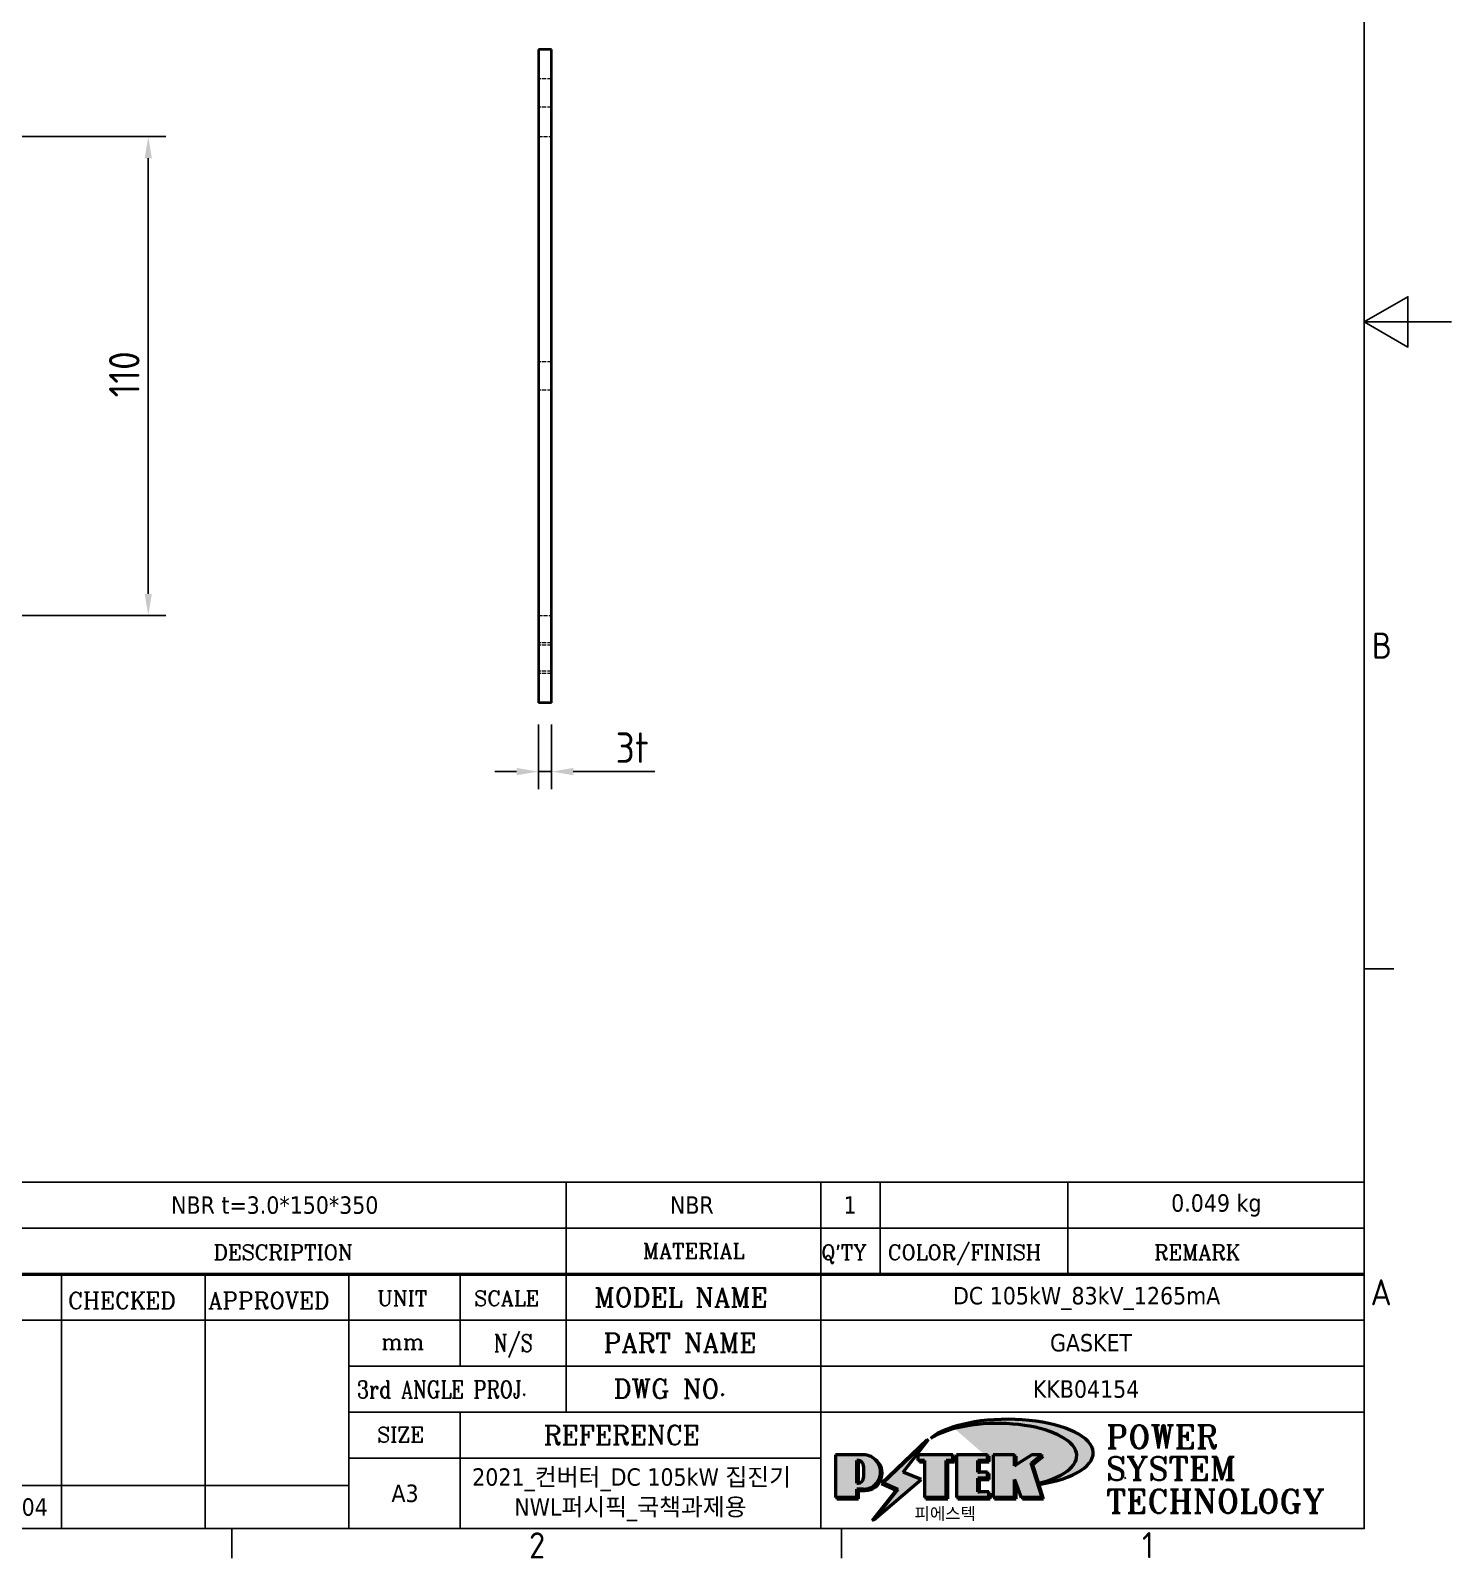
# Model space of a CAD drawing. Header units: millimetres. Extents: x 0 to 840, y 0 to 594.
# Drawn here: x 513.8 to 840, y 13.1 to 363.9 of the extents above; entities that cross this region are included whole.
import ezdxf
from ezdxf.enums import TextEntityAlignment as Align

# ---------------------------------------------------------------- set-up
doc = ezdxf.new("R2010")
doc.units = ezdxf.units.MM
doc.header["$LTSCALE"] = 2
doc.linetypes.add('DASHED', pattern=[0.2067, 0.1654, -0.0413])
doc.layers.get('0').update_dxf_attribs({"color": 3, "lineweight": 25})
for name, color, linetype, lineweight in [('가려진 것(ISO)', 2, 'DASHED', 18), ('가시적인 것(ISO)', 3, 'Continuous', 40), ('경계(ISO)', 7, 'Continuous', 25), ('제목(ISO)', 5, 'Continuous', 50), ('치수(ISO)', 2, 'Continuous', 25), ('해치(ISO)', 7, 'Continuous', 18)]:
    doc.layers.add(name, color=color, linetype=linetype, lineweight=lineweight)
doc.styles.add('HAN_370', font='', dxfattribs={"width": 2})
doc.styles.add('RC_284', font='ROMANC.shx')
doc.styles.add('RC_287', font='ROMANC.shx')
doc.styles.add('RC_292', font='ROMANC.shx')
doc.styles.add('ROMANT_294', font='romant.shx')
doc.styles.add('문자 텍스트_M2B', font='isocp.shx')
doc.styles.add('치수 텍스트_PSTEK_POSCO', font='isocp.shx')
doc.styles.add('텍스트 스타일198', font='tahoma.ttf')
doc.styles.add('텍스트 스타일333', font='ROMANC.shx', dxfattribs={"width": 0.800000011920929})
doc.styles.get('HAN_370').set_extended_font_data('GulimChe')
doc.dimstyles.new('치수_PSTEK_POSCO', dxfattribs={"dimscale": 2, "dimtxt": 3.5, "dimasz": 2.5, "dimexe": 2, "dimexo": 2.5, "dimgap": 1, "dimtad": 1, "dimrnd": 1e-08, "dimdsep": 46, "dimtxsty": '치수 텍스트_PSTEK_POSCO', "dimcen": 0.09, "dimdle": 10, "dimclrd": 7, "dimclre": 7, "dimclrt": 2, "dimadec": 1, "dimazin": 2, "dimtfac": 1, "dimtmove": 0, "dimatfit": 3, "dimfxl": 0, "dimtolj": 1, "dimlwd": -1, "dimlwe": -1, "dimarcsym": 0})

# ---------------------------------------------------------------- blocks, each defined once
blk = doc.blocks.new('경계 Default Border')
at = {"layer": '경계(ISO)'}
for p, q in [((410, 74.25000190734863), (413.4000015258789, 74.25000190734863)), ((280, 10), (280, 6.599999666213989)), ((350, 10), (350, 6.599999666213989))]:
    blk.add_line(p, q, dxfattribs=at)
at = {"layer": '경계(ISO)', "flags": 128}
for points in [[(10, 10), (10, 287.0000076293945), (410, 287.0000076293945), (410, 10), (10, 10)], [(420, 148.5000038146973), (410, 148.5000038146973), (415, 151.3867473602295), (415, 145.6132507324219), (410, 148.5000038146973)]]:
    blk.add_lwpolyline(points, dxfattribs=at)
at = {"layer": '경계(ISO)', "color": 2, "char_height": 3.00000011920929, "attachment_point": 7, "style": '문자 텍스트_M2B'}
for s, insert in [('B', (410.878270202895, 109.8463944559917)), ('A', (410.7144008173592, 35.61784856929444)), ('2', (314.127739416884, 6.57139439638704)), ('1', (384.4860661041481, 6.59999988079071))]:
    blk.add_mtext(s, dxfattribs=dict(at, insert=insert))
blk = doc.blocks.new('제목 블록 PSTEK')
for color, points in [(252, [(317.2195697678507, 17.0593801673321), (322.0326348870767, 21.62682475217465), (322.2781991042243, 21.94392121864296), (317.0471853425802, 16.97985676345368), (318.7512090904202, 16.1899260703855), (316.0018030350395, 12.71868385740789), (316.3356552234328, 13.00206718743325), (318.9235935156908, 16.2694494742633)]), (5, [(321.6183518841322, 17.4193704504104), (319.5281351041078, 18.24969419629727), (322.4505835294948, 22.02344462252142), (317.2195697678507, 17.0593801673321), (318.9235935156908, 16.2694494742633), (316.1741874603099, 12.79820726128571)]), (1, [(324.4839107253602, 19.60711530335299), (325.2419748254881, 19.60711530335299), (325.2419748254881, 20.25857663940324), (321.2266040451076, 20.25857663940324), (321.2266040451076, 19.60711530335299), (321.9846681452406, 19.60711530335299), (321.9846681452406, 15.3430047401139), (324.4839107253602, 15.3430047401139)]), (252, [(321.9846681452406, 19.60711530335299), (321.4042753185749, 19.60711530335299), (321.4042753185749, 19.45905590879572), (321.9846681452406, 19.45905590879572)]), (252, [(324.6615819988275, 19.45905590879572), (325.4196460989604, 19.45905590879572), (325.4196460989604, 20.11051724484596), (325.2419748254881, 20.11051724484596), (325.2419748254881, 19.60711530335299), (324.4839107253602, 19.60711530335299), (324.4839107253602, 15.3430047401139), (322.1623394187076, 15.3430047401139), (322.1623394187076, 15.19494534555726), (324.6615819988275, 15.19494534555726)]), (1, [(329.2277337269622, 20.25857663940324), (325.65654113025, 20.25857663940324), (325.65654113025, 15.3430047401139), (329.3580259941756, 15.3430047401139), (329.3580259941756, 15.9944660761648), (328.1137701654877, 15.9944660761648), (328.1137701654877, 17.56360607323003), (329.2277337269622, 17.56360607323003), (329.2277337269622, 18.25543873810179), (328.1137701654877, 18.25543873810179), (328.1137701654877, 19.60711530335299), (329.2277337269622, 19.60711530335299)]), (252, [(328.2914414389548, 19.45905590879572), (329.4054050004294, 19.45905590879572), (329.4054050004294, 20.11051724484596), (329.2277337269622, 20.11051724484596), (329.2277337269622, 19.60711530335299), (328.1137701654877, 19.60711530335299), (328.1137701654877, 18.25543873810179), (328.2914414389548, 18.25543873810179)]), (1, [(332.3312149849806, 20.25857663940324), (329.8592894925411, 20.25857663940324), (329.8592894925411, 15.3430047401139), (332.3312149849806, 15.3430047401139), (332.3312149849806, 17.4318630164523), (333.0701931098801, 15.3430047401139), (335.4855464857051, 15.3430047401139), (334.2514536401189, 19.30614745124769), (335.4379594596742, 20.25857663940324), (334.3071782107978, 20.25857663940324), (332.3312149849806, 18.99741471888304)]), (252, [(332.5088862584528, 20.1105172448466), (332.3312149849806, 20.1105172448466), (332.3312149849806, 18.99741471888368), (332.5088862584528, 19.11081371413894)]), (252, [(335.6156307331414, 20.11051724484596), (335.2535118015555, 20.11051724484596), (334.2514536401189, 19.30614745124769), (335.4855464857051, 15.3430047401139), (333.1954852176545, 15.3430047401139), (333.2478643833523, 15.19494534555726), (335.6632177591723, 15.19494534555726), (334.4291249135862, 19.15808805669106)]), (252, [(328.2914414389548, 17.41554667867274), (329.4054050004294, 17.41554667867274), (329.4054050004294, 18.10737934354514), (329.2277337269622, 18.10737934354514), (329.2277337269622, 17.56360607323003), (328.1137701654877, 17.56360607323003), (328.1137701654877, 15.9944660761648), (328.2914414389548, 15.9944660761648)]), (252, [(329.5356972676428, 15.8464066816075), (329.3580259941756, 15.8464066816075), (329.3580259941756, 15.3430047401139), (325.8342124037171, 15.3430047401139), (325.8342124037171, 15.19494534555726), (329.5356972676428, 15.19494534555726)]), (252, [(332.5088862584528, 16.92964231796647), (332.3312149849806, 17.43186301645164), (332.3312149849806, 15.3430047401139), (330.0369607660135, 15.3430047401139), (330.0369607660135, 15.19494534555726), (332.5088862584528, 15.19494534555726)])]:
    blk.add_hatch(color=color).paths.add_polyline_path(points)
h = blk.add_hatch(color=1)
edge = h.paths.add_edge_path(flags=0)
edge.add_line((314.2242174273352, 19.60711530335299), (314.2242174273352, 17.00126995915134))
edge.add_line((314.2242174273352, 17.00126995915134), (314.3485873187598, 17.00126995915134))
edge.add_arc((314.3485873187598, 17.6527312952023), 0.6514613360509371, 270, 360)
edge.add_line((315.0000486548106, 17.6527312952023), (315.0000486548106, 18.95565396730211))
edge.add_arc((314.3485873187598, 18.95565396730212), 0.6514613360508712, 0, 90)
edge.add_line((314.3485873187598, 19.60711530335299), (314.2242174273352, 19.60711530335299))
edge = h.paths.add_edge_path()
edge.add_arc((314.9847713324306, 18.28938669179658), 1.969189947606664, 269.9999999999959, 450)
edge.add_line((314.9847713324306, 20.25857663940318), (311.7664314776902, 20.25857663940324))
edge.add_line((311.7664314776902, 20.25857663940324), (311.7664314776902, 15.3430047401139))
edge.add_line((311.7664314776902, 15.3430047401139), (314.2242174273352, 15.3430047401139))
edge.add_line((314.2242174273352, 15.3430047401139), (314.2242174273352, 16.32019674418991))
edge.add_line((314.2242174273352, 16.32019674418991), (314.9847713324307, 16.32019674418991))
h = blk.add_hatch(color=252)
edge = h.paths.add_edge_path()
edge.add_arc((314.9847713324309, 18.28938669179657), 1.969189947606666, 270, 406.8278729790604)
edge.add_arc((315.1624426058984, 18.1413272972396), 1.969189947606962, -90, 53.560984836317004, ccw=False)
edge.add_line((315.1624426058984, 16.17213734963263), (314.4018887008024, 16.17213734963263))
edge.add_line((314.4018887008024, 16.17213734963263), (314.4018887008024, 15.19494534555726))
edge.add_line((314.4018887008024, 15.19494534555726), (311.9441027511573, 15.19494534555726))
edge.add_line((311.9441027511573, 15.19494534555726), (311.9441027511573, 15.3430047401139))
edge.add_line((311.9441027511573, 15.3430047401139), (314.2242174273352, 15.3430047401139))
edge.add_line((314.2242174273352, 15.3430047401139), (314.2242174273352, 16.32019674418991))
edge.add_line((314.2242174273352, 16.32019674418991), (314.9847713324309, 16.32019674418991))
h = blk.add_hatch(color=252)
edge = h.paths.add_edge_path()
edge.add_line((314.4018887008024, 19.45905590879572), (314.5262585922315, 19.45905590879572))
edge.add_arc((314.5262585922314, 18.80759457274939), 0.6514613360463194, 60.4189348879147, 90.00000000000318, ccw=False)
edge.add_arc((314.3485873187602, 18.95565396730057), 0.6514613360524251, 39.96992292766206, 90.00000000009999)
edge.add_line((314.3485873187591, 19.60711530335307), (314.2242174273352, 19.60711530335298))
edge.add_line((314.2242174273352, 19.60711530335299), (314.2242174273352, 17.00126995915134))
edge.add_line((314.2242174273352, 17.00126995915134), (314.3485873187591, 17.00126995915134))
edge.add_arc((314.3485873187568, 17.652731295233), 0.6514613360816299, 270.0000000002, 274.6930825552478)
edge.add_line((314.4018887008024, 17.0034541317032), (314.4018887008024, 19.45905590879572))
at = {"layer": '해치(ISO)', "true_color": 0x27d1fc}
h = blk.add_hatch(color=140, dxfattribs=at)
edge = h.paths.add_edge_path()
edge.add_ellipse((330.3660919371412, 20.15576403068321), major_axis=(9.100907360794343, 0), ratio=0.4069904968023172, start_angle=301.3098473703837, end_angle=507.7436900681698)
edge.add_ellipse((331.5340919371412, 20.4634168429492), major_axis=(-9.82350664112931, 0), ratio=0.3942600559756514, start_angle=111.51207141178469, end_angle=334.47025347086895, ccw=False)
edge.add_line((335.1363447531188, 16.8601935978785), (335.0955236905705, 16.99119398620872))
at = {"color": 180}
for p, q in [((182.4757929790549, 51.56524660363496), (372.4757929537551, 51.56524660363496)), ((280.8758854511282, 51.56524660363496), (280.8758854511282, 41.00524660363494)), ((310.0881549537552, 51.56524660363496), (310.0881549537553, 41.00524660363494)), ((316.9044520275131, 51.56524660363496), (316.9044520275127, 41.00524660363494)), ((338.4566026226726, 51.56524660363496), (338.4566026226727, 41.00524660363494)), ((372.4757929537551, 51.56524660363496), (372.4757929537551, 11.79100474011389)), ((182.475792979055, 46.2852466036349), (372.4757929537551, 46.28524660363492)), ((222.9401812389276, 11.79100474011392), (222.9401812389276, 41.00524660363494)), ((239.4288871878316, 11.79100474011392), (239.4288871878316, 41.00524660363494)), ((255.9175931367356, 11.79100474011392), (255.9175931367356, 41.00524660363494)), ((268.6918866058747, 41.00524660363494), (268.6918866058747, 30.44524660363498)), ((280.8758854511282, 41.00524660363494), (280.8758854511282, 25.16524660363502)), ((310.088154953755, 41.00524660363494), (310.088154953755, 11.79100474011392)), ((206.451475290024, 35.72524660363497), (372.4757929537551, 35.72524660363497)), ((255.917593136736, 30.44524660363498), (372.4757929537552, 30.44524660363501)), ((255.9175931367359, 25.16524660363502), (372.4757929537552, 25.165246603635)), ((268.6918866058744, 25.16524660363502), (268.6918866058744, 11.79100474011392)), ((255.9175931367359, 19.88524660363481), (310.0881549537553, 19.88524660363481)), ((206.451475290024, 16.74100474011396), (255.9175931367359, 16.74100474011396)), ((182.475792979055, 11.79100474011392), (372.4757929537551, 11.79100474011389))]:
    blk.add_line(p, q, dxfattribs=at)
at = {"color": 7, "lineweight": 50}
blk.add_line((206.451475290024, 41.00524660363494), (372.4757929537551, 41.00524660363496), dxfattribs=at)
at = {"color": 7}
for p, q in [((322.2781991042243, 21.94392121864296), (317.0471853425802, 16.97985676345368)), ((322.4505835294948, 22.02344462252142), (317.2195697678507, 17.0593801673321)), ((317.2195697678507, 17.0593801673321), (322.0326348870767, 21.62682475217465)), ((319.5281351041078, 18.24969419629727), (322.4505835294948, 22.02344462252142)), ((322.0326348870767, 21.62682475217465), (322.2781991042243, 21.94392121864296)), ((311.7664314776902, 20.25900474011391), (311.7664314776902, 15.34300474011391)), ((314.9847713324309, 20.25857663940324), (311.7664314776902, 20.25857663940324)), ((314.9847713324309, 20.25857663940324), (311.7664314776902, 20.25857663940324)), ((311.7664314776902, 20.25857663940324), (311.7664314776902, 15.3430047401139)), ((314.2242174273352, 17.00126995915134), (314.2242174273352, 19.60711530335299)), ((314.2242174273352, 19.60711530335299), (314.3485873187591, 19.60711530335299)), ((314.3485873187591, 19.60711530335299), (314.2242174273352, 19.60711530335299)), ((314.2242174273352, 19.60711530335299), (314.2242174273352, 17.00126995915134)), ((314.2242174273352, 17.00126995915134), (314.2242174273352, 19.60711530335299)), ((314.2242174273352, 19.60711530335299), (314.3485873187591, 19.60711530335299)), ((314.4018887008024, 19.45905590879572), (314.5262585922314, 19.45905590879572)), ((314.4018887008024, 17.0034541317032), (314.4018887008024, 19.45905590879572)), ((325.2419748254881, 20.25857663940324), (321.2266040451076, 20.25857663940324)), ((321.2266040451076, 20.25857663940324), (321.2266040451076, 19.60711530335299)), ((325.2419748254881, 20.25857663940324), (321.2266040451076, 20.25857663940324)), ((321.2266040451076, 20.25857663940324), (321.2266040451076, 19.60711530335299)), ((321.2266040451076, 19.60711530335299), (321.9846681452406, 19.60711530335299)), ((321.2266040451076, 19.60711530335299), (321.9846681452406, 19.60711530335299)), ((321.4042753185749, 19.60711530335299), (321.4042753185749, 19.45905590879572)), ((321.9846681452406, 19.60711530335299), (321.4042753185749, 19.60711530335299)), ((321.4042753185749, 19.45905590879572), (321.9846681452406, 19.45905590879572)), ((321.9846681452406, 19.60711530335299), (321.9846681452406, 15.3430047401139)), ((321.9846681452406, 19.45905590879572), (321.9846681452406, 19.60711530335299)), ((321.9846681452406, 19.60711530335299), (321.9846681452406, 15.3430047401139)), ((324.4839107253602, 19.60711530335299), (325.2419748254881, 19.60711530335299)), ((324.4839107253602, 15.3430047401139), (324.4839107253602, 19.60711530335299)), ((325.2419748254881, 19.60711530335299), (324.4839107253602, 19.60711530335299)), ((324.4839107253602, 19.60711530335299), (324.4839107253602, 15.3430047401139)), ((324.4839107253602, 19.60711530335299), (325.2419748254881, 19.60711530335299)), ((324.4839107253602, 15.3430047401139), (324.4839107253602, 19.60711530335299)), ((324.6615819988275, 19.45905590879572), (325.4196460989604, 19.45905590879572)), ((324.6615819988275, 15.19494534555726), (324.6615819988275, 19.45905590879572)), ((325.2419748254881, 19.60711530335299), (325.2419748254881, 20.25857663940324)), ((325.2419748254881, 19.60711530335299), (325.2419748254881, 20.25857663940324)), ((325.4196460989604, 20.11051724484596), (325.2419748254881, 20.11051724484596)), ((325.2419748254881, 20.11051724484596), (325.2419748254881, 19.60711530335299)), ((325.4196460989604, 19.45905590879572), (325.4196460989604, 20.11051724484596)), ((329.2277337269622, 20.25857663940324), (325.65654113025, 20.25857663940324)), ((325.65654113025, 20.25857663940324), (325.65654113025, 15.3430047401139)), ((325.65654113025, 20.25857663940324), (325.65654113025, 15.3430047401139)), ((329.2277337269622, 20.25857663940324), (325.65654113025, 20.25857663940324)), ((328.1137701654877, 18.25543873810179), (328.1137701654877, 19.60711530335299)), ((328.1137701654877, 19.60711530335299), (329.2277337269622, 19.60711530335299)), ((329.2277337269622, 19.60711530335299), (328.1137701654877, 19.60711530335299)), ((328.1137701654877, 19.60711530335299), (328.1137701654877, 18.25543873810179)), ((328.1137701654877, 18.25543873810179), (328.1137701654877, 19.60711530335299)), ((328.1137701654877, 19.60711530335299), (329.2277337269622, 19.60711530335299)), ((328.2914414389548, 18.25543873810179), (328.2914414389548, 19.45905590879572)), ((328.2914414389548, 19.45905590879572), (329.4054050004294, 19.45905590879572)), ((329.2277337269622, 19.60711530335299), (329.2277337269622, 20.25857663940324)), ((329.2277337269622, 19.60711530335299), (329.2277337269622, 20.25857663940324)), ((329.4054050004294, 20.11051724484596), (329.2277337269622, 20.11051724484596)), ((329.2277337269622, 20.11051724484596), (329.2277337269622, 19.60711530335299)), ((329.4054050004294, 19.45905590879572), (329.4054050004294, 20.11051724484596)), ((332.3312149849806, 20.25857663940324), (329.8592894925411, 20.25857663940324)), ((329.8592894925411, 20.25857663940324), (329.8592894925411, 15.3430047401139)), ((329.8592894925411, 20.25857663940324), (329.8592894925411, 15.3430047401139)), ((332.3312149849806, 20.25857663940324), (329.8592894925411, 20.25857663940324)), ((334.3071782107978, 20.25857663940324), (332.3312149849806, 18.99741471888304)), ((332.3312149849806, 18.99741471888304), (332.3312149849806, 20.25857663940324)), ((334.3071782107978, 20.25857663940324), (332.3312149849806, 18.99741471888304)), ((332.3312149849806, 18.99741471888304), (332.3312149849806, 20.25857663940324)), ((332.5088862584528, 20.1105172448466), (332.3312149849806, 20.1105172448466)), ((332.3312149849806, 20.1105172448466), (332.3312149849806, 18.99741471888368)), ((332.5088862584528, 19.11081371413894), (332.5088862584528, 20.1105172448466)), ((334.2514536401189, 19.30614745124769), (335.4379594596742, 20.25857663940324)), ((334.2514536401189, 19.30614745124769), (335.4379594596742, 20.25857663940324)), ((335.2535118015555, 20.11051724484596), (334.2514536401189, 19.30614745124769)), ((335.4855464857051, 15.3430047401139), (334.2514536401189, 19.30614745124769)), ((334.2514536401189, 19.30614745124769), (335.4855464857051, 15.3430047401139)), ((335.4855464857051, 15.3430047401139), (334.2514536401189, 19.30614745124769)), ((335.4379594596742, 20.25857663940324), (334.3071782107978, 20.25857663940324)), ((335.4379594596742, 20.25857663940324), (334.3071782107978, 20.25857663940324)), ((334.4291249135862, 19.15808805669104), (335.6156307331414, 20.11051724484596)), ((335.6156307331414, 20.11051724484596), (335.2535118015555, 20.11051724484596)), ((315.0000486548106, 18.95565396730275), (315.0000486548106, 17.65273129520161)), ((315.0000486548106, 18.95565396730275), (315.0000486548106, 17.65273129520161)), ((321.6183518841322, 17.4193704504104), (319.5281351041078, 18.24969419629727)), ((329.2277337269622, 18.25543873810179), (328.1137701654877, 18.25543873810179)), ((328.1137701654877, 18.25543873810179), (328.2914414389548, 18.25543873810179)), ((329.2277337269622, 18.25543873810179), (328.1137701654877, 18.25543873810179)), ((328.1137701654877, 17.56360607323003), (329.2277337269622, 17.56360607323003)), ((328.1137701654877, 15.9944660761648), (328.1137701654877, 17.56360607323003)), ((329.2277337269622, 17.56360607323003), (328.1137701654877, 17.56360607323003)), ((328.1137701654877, 17.56360607323003), (328.1137701654877, 15.9944660761648)), ((328.1137701654877, 17.56360607323003), (329.2277337269622, 17.56360607323003)), ((328.1137701654877, 15.9944660761648), (328.1137701654877, 17.56360607323003)), ((329.2277337269622, 17.56360607323003), (329.2277337269622, 18.25543873810179)), ((329.2277337269622, 17.56360607323003), (329.2277337269622, 18.25543873810179)), ((329.4054050004294, 18.10737934354514), (329.2277337269622, 18.10737934354514)), ((329.2277337269622, 18.10737934354514), (329.2277337269622, 17.56360607323003)), ((329.4054050004294, 17.41554667867274), (329.4054050004294, 18.10737934354514)), ((332.3312149849806, 18.99741471888368), (332.5088862584528, 19.11081371413894)), ((335.6632177591723, 15.19494534555726), (334.4291249135862, 19.15808805669104)), ((345.0447381189468, 17.50375595811051), (344.9867755289346, 17.689895936919)), ((314.3485873187591, 17.00126995915134), (314.2242174273352, 17.00126995915134)), ((314.2242174273352, 17.00126995915134), (314.3485873187591, 17.00126995915134)), ((314.3485873187591, 17.00126995915134), (314.2242174273352, 17.00126995915134)), ((314.2242174273352, 16.32019674418991), (314.9847713324309, 16.32019674418991)), ((314.2242174273352, 15.3430047401139), (314.2242174273352, 16.32019674418991)), ((314.9847713324309, 16.32019674418991), (314.2242174273352, 16.32019674418991)), ((314.2242174273352, 16.32019674418991), (314.2242174273352, 15.3430047401139)), ((314.2242174273352, 16.32019674418991), (314.9847713324309, 16.32019674418991)), ((314.2242174273352, 15.3430047401139), (314.2242174273352, 16.32019674418991)), ((314.4018887008024, 16.17213734963263), (315.162442605898, 16.17213734963263)), ((314.4018887008024, 15.19494534555726), (314.4018887008024, 16.17213734963263)), ((318.7512090904202, 16.1899260703855), (316.0018030350395, 12.71868385740789)), ((316.1741874603099, 12.79820726128571), (321.6183518841322, 17.4193704504104)), ((318.9235935156908, 16.2694494742633), (316.1741874603099, 12.79820726128571)), ((316.3356552234328, 13.00206718743325), (318.9235935156908, 16.2694494742633)), ((317.0471853425802, 16.97985676345368), (318.7512090904202, 16.1899260703855)), ((318.9235935156908, 16.2694494742633), (317.2195697678507, 17.0593801673321)), ((317.2195697678507, 17.0593801673321), (318.9235935156908, 16.2694494742633)), ((329.3580259941756, 15.9944660761648), (328.1137701654877, 15.9944660761648)), ((328.1137701654877, 15.9944660761648), (328.2914414389548, 15.9944660761648)), ((329.3580259941756, 15.9944660761648), (328.1137701654877, 15.9944660761648)), ((328.2914414389548, 15.9944660761648), (328.2914414389548, 17.41554667867274)), ((328.2914414389548, 17.41554667867274), (329.4054050004294, 17.41554667867274)), ((329.3580259941756, 15.3430047401139), (329.3580259941756, 15.9944660761648)), ((329.3580259941756, 15.3430047401139), (329.3580259941756, 15.9944660761648)), ((329.5356972676428, 15.8464066816075), (329.3580259941756, 15.8464066816075)), ((329.3580259941756, 15.8464066816075), (329.3580259941756, 15.3430047401139)), ((329.5356972676428, 15.19494534555726), (329.5356972676428, 15.8464066816075)), ((332.3312149849806, 17.4318630164523), (333.0701931098801, 15.3430047401139)), ((332.3312149849806, 15.3430047401139), (332.3312149849806, 17.4318630164523)), ((332.5088862584528, 16.92964231796647), (332.3312149849806, 17.43186301645164)), ((332.3312149849806, 17.43186301645164), (332.3312149849806, 15.3430047401139)), ((332.3312149849806, 17.4318630164523), (333.0701931098801, 15.3430047401139)), ((332.3312149849806, 15.3430047401139), (332.3312149849806, 17.4318630164523)), ((332.5088862584528, 15.19494534555726), (332.5088862584528, 16.92964231796647)), ((311.7664314776902, 15.3430047401139), (314.2242174273352, 15.3430047401139)), ((311.7664314776902, 15.3430047401139), (314.2242174273352, 15.3430047401139)), ((314.2242174273352, 15.3430047401139), (311.9441027511573, 15.3430047401139)), ((311.9441027511573, 15.3430047401139), (311.9441027511573, 15.19494534555726)), ((311.9441027511573, 15.19494534555726), (314.4018887008024, 15.19494534555726)), ((321.9846681452406, 15.3430047401139), (324.4839107253602, 15.3430047401139)), ((321.9846681452406, 15.3430047401139), (324.4839107253602, 15.3430047401139)), ((324.4839107253602, 15.3430047401139), (322.1623394187076, 15.3430047401139)), ((322.1623394187076, 15.3430047401139), (322.1623394187076, 15.19494534555726)), ((322.1623394187076, 15.19494534555726), (324.6615819988275, 15.19494534555726)), ((325.65654113025, 15.3430047401139), (329.3580259941756, 15.3430047401139)), ((325.65654113025, 15.3430047401139), (329.3580259941756, 15.3430047401139)), ((329.3580259941756, 15.3430047401139), (325.8342124037171, 15.3430047401139)), ((325.8342124037171, 15.3430047401139), (325.8342124037171, 15.19494534555726)), ((325.8342124037171, 15.19494534555726), (329.5356972676428, 15.19494534555726)), ((329.8592894925411, 15.3430047401139), (332.3312149849806, 15.3430047401139)), ((329.8592894925411, 15.3430047401139), (332.3312149849806, 15.3430047401139)), ((332.3312149849806, 15.3430047401139), (330.0369607660135, 15.3430047401139)), ((330.0369607660135, 15.3430047401139), (330.0369607660135, 15.19494534555726)), ((330.0369607660135, 15.19494534555726), (332.5088862584528, 15.19494534555726)), ((333.0701931098801, 15.3430047401139), (335.4855464857051, 15.3430047401139)), ((333.0701931098801, 15.3430047401139), (335.4855464857051, 15.3430047401139)), ((335.4855464857051, 15.3430047401139), (333.1954852176545, 15.3430047401139)), ((333.1954852176545, 15.3430047401139), (333.2478643833523, 15.19494534555726)), ((333.2478643833523, 15.19494534555726), (335.6632177591723, 15.19494534555726)), ((316.0018030350395, 12.71868385740789), (316.3356552234328, 13.00206718743325))]:
    blk.add_line(p, q, dxfattribs=at)
at = {"color": 5}
for p, q in [((322.4505835294948, 22.02344462252142), (317.2195697678507, 17.0593801673321)), ((319.5281351041078, 18.24969419629727), (322.4505835294948, 22.02344462252142)), ((321.6183518841322, 17.4193704504104), (319.5281351041078, 18.24969419629727)), ((316.1741874603099, 12.79820726128571), (321.6183518841322, 17.4193704504104)), ((318.9235935156908, 16.2694494742633), (316.1741874603099, 12.79820726128571)), ((317.2195697678507, 17.0593801673321), (318.9235935156908, 16.2694494742633))]:
    blk.add_line(p, q, dxfattribs=at)
at = {"color": 1}
for p, q in [((314.9847713324309, 20.25857663940324), (311.7664314776902, 20.25857663940324)), ((311.7664314776902, 20.25857663940324), (311.7664314776902, 15.3430047401139)), ((314.2242174273352, 17.00126995915134), (314.2242174273352, 19.60711530335299)), ((314.2242174273352, 19.60711530335299), (314.3485873187591, 19.60711530335299)), ((325.2419748254881, 20.25857663940324), (321.2266040451076, 20.25857663940324)), ((321.2266040451076, 20.25857663940324), (321.2266040451076, 19.60711530335299)), ((321.2266040451076, 19.60711530335299), (321.9846681452406, 19.60711530335299)), ((321.9846681452406, 19.60711530335299), (321.9846681452406, 15.3430047401139)), ((324.4839107253602, 19.60711530335299), (325.2419748254881, 19.60711530335299)), ((324.4839107253602, 15.3430047401139), (324.4839107253602, 19.60711530335299)), ((325.2419748254881, 19.60711530335299), (325.2419748254881, 20.25857663940324)), ((329.2277337269622, 20.25857663940324), (325.65654113025, 20.25857663940324)), ((325.65654113025, 20.25857663940324), (325.65654113025, 15.3430047401139)), ((328.1137701654877, 18.25543873810179), (328.1137701654877, 19.60711530335299)), ((328.1137701654877, 19.60711530335299), (329.2277337269622, 19.60711530335299)), ((329.2277337269622, 19.60711530335299), (329.2277337269622, 20.25857663940324)), ((332.3312149849806, 20.25857663940324), (329.8592894925411, 20.25857663940324)), ((329.8592894925411, 20.25857663940324), (329.8592894925411, 15.3430047401139)), ((334.3071782107978, 20.25857663940324), (332.3312149849806, 18.99741471888304)), ((332.3312149849806, 18.99741471888304), (332.3312149849806, 20.25857663940324)), ((334.2514536401189, 19.30614745124769), (335.4379594596742, 20.25857663940324)), ((335.4855464857051, 15.3430047401139), (334.2514536401189, 19.30614745124769)), ((335.4379594596742, 20.25857663940324), (334.3071782107978, 20.25857663940324)), ((315.0000486548106, 18.95565396730275), (315.0000486548106, 17.65273129520161)), ((329.2277337269622, 18.25543873810179), (328.1137701654877, 18.25543873810179)), ((328.1137701654877, 17.56360607323003), (329.2277337269622, 17.56360607323003)), ((328.1137701654877, 15.9944660761648), (328.1137701654877, 17.56360607323003)), ((329.2277337269622, 17.56360607323003), (329.2277337269622, 18.25543873810179)), ((314.3485873187591, 17.00126995915134), (314.2242174273352, 17.00126995915134)), ((314.2242174273352, 16.32019674418991), (314.9847713324309, 16.32019674418991)), ((314.2242174273352, 15.3430047401139), (314.2242174273352, 16.32019674418991)), ((329.3580259941756, 15.9944660761648), (328.1137701654877, 15.9944660761648)), ((329.3580259941756, 15.3430047401139), (329.3580259941756, 15.9944660761648)), ((332.3312149849806, 17.4318630164523), (333.0701931098801, 15.3430047401139)), ((332.3312149849806, 15.3430047401139), (332.3312149849806, 17.4318630164523)), ((311.7664314776902, 15.3430047401139), (314.2242174273352, 15.3430047401139)), ((321.9846681452406, 15.3430047401139), (324.4839107253602, 15.3430047401139)), ((325.65654113025, 15.3430047401139), (329.3580259941756, 15.3430047401139)), ((329.8592894925411, 15.3430047401139), (332.3312149849806, 15.3430047401139)), ((333.0701931098801, 15.3430047401139), (335.4855464857051, 15.3430047401139))]:
    blk.add_line(p, q, dxfattribs=at)
at = {"color": 7}
for centre, radius, start, end in [((314.3485873187598, 18.95565396730211), 0.6514613360508712, 0, 90), ((314.3485873187602, 18.95565396730057), 0.6514613360524251, 39.96992292766117, 90), ((314.3485873187598, 18.95565396730212), 0.6514613360508712, 0, 90), ((314.5262585922314, 18.80759457274939), 0.6514613360463193, 60.41893488791137, 90), ((314.9847713324309, 18.28938669179658), 1.969189947606665, 270, 90), ((314.9847713324309, 18.28938669179658), 1.969189947606665, 270, 90), ((314.9847713324307, 18.2893866917965), 1.969189947606594, 270, 46.82787297909833), ((315.1624426058984, 18.1413272972396), 1.969189947606961, 270, 53.56098483636067), ((314.3485873187597, 17.65273129520228), 0.6514613360509381, 270, 0), ((314.3485873187598, 17.6527312952023), 0.6514613360509381, 270, 0), ((314.3485873187568, 17.652731295233), 0.6514613360816299, 270, 274.6930825552478)]:
    blk.add_arc(centre, radius, start, end, dxfattribs=at)
at = {"color": 1}
for centre, radius, start, end in [((314.3485873187598, 18.95565396730211), 0.6514613360508712, 0, 90), ((314.9847713324309, 18.28938669179657), 1.969189947606665, 270, 90), ((314.3485873187598, 17.6527312952023), 0.6514613360509381, 270, 0)]:
    blk.add_arc(centre, radius, start, end, dxfattribs=at)
at = {"layer": '제목(ISO)'}
for p, q in [((322.2781991042243, 21.94392121864296), (317.0471853425802, 16.97985676345368)), ((322.4505835294948, 22.02344462252142), (317.2195697678507, 17.0593801673321)), ((317.2195697678507, 17.0593801673321), (322.0326348870767, 21.62682475217465)), ((319.5281351041078, 18.24969419629727), (322.4505835294948, 22.02344462252142)), ((322.0326348870767, 21.62682475217465), (322.2781991042243, 21.94392121864296)), ((314.9847713324306, 20.25857663940324), (311.7664314776902, 20.25857663940324)), ((311.7664314776902, 20.25857663940324), (311.7664314776902, 15.3430047401139)), ((314.2242174273352, 17.00126995915134), (314.2242174273352, 19.60711530335299)), ((314.2242174273352, 19.60711530335299), (314.3485873187598, 19.60711530335299)), ((314.3485873187591, 19.60711530335299), (314.2242174273352, 19.60711530335299)), ((314.2242174273352, 19.60711530335299), (314.2242174273352, 17.00126995915134)), ((314.4018887008024, 19.45905590879572), (314.5262585922314, 19.45905590879572)), ((314.4018887008024, 17.0034541317032), (314.4018887008024, 19.45905590879572)), ((325.2419748254881, 20.25857663940324), (321.2266040451076, 20.25857663940324)), ((321.2266040451076, 20.25857663940324), (321.2266040451076, 19.60711530335299)), ((321.2266040451076, 19.60711530335299), (321.9846681452406, 19.60711530335299)), ((321.9846681452406, 19.60711530335299), (321.4042753185749, 19.60711530335299)), ((321.4042753185749, 19.60711530335299), (321.4042753185749, 19.45905590879572)), ((321.4042753185749, 19.45905590879572), (321.9846681452406, 19.45905590879572)), ((321.9846681452406, 19.60711530335299), (321.9846681452406, 15.3430047401139)), ((321.9846681452406, 19.45905590879572), (321.9846681452406, 19.60711530335299)), ((324.4839107253602, 19.60711530335299), (325.2419748254881, 19.60711530335299)), ((324.4839107253602, 15.3430047401139), (324.4839107253602, 19.60711530335299)), ((325.2419748254881, 19.60711530335299), (324.4839107253602, 19.60711530335299)), ((324.4839107253602, 19.60711530335299), (324.4839107253602, 15.3430047401139)), ((324.6615819988275, 19.45905590879572), (325.4196460989604, 19.45905590879572)), ((324.6615819988275, 15.19494534555726), (324.6615819988275, 19.45905590879572)), ((325.2419748254881, 19.60711530335299), (325.2419748254881, 20.25857663940324)), ((325.4196460989604, 20.11051724484596), (325.2419748254881, 20.11051724484596)), ((325.2419748254881, 20.11051724484596), (325.2419748254881, 19.60711530335299)), ((325.4196460989604, 19.45905590879572), (325.4196460989604, 20.11051724484596)), ((329.2277337269622, 20.25857663940324), (325.65654113025, 20.25857663940324)), ((325.65654113025, 20.25857663940324), (325.65654113025, 15.3430047401139)), ((328.1137701654877, 18.25543873810179), (328.1137701654877, 19.60711530335299)), ((328.1137701654877, 19.60711530335299), (329.2277337269622, 19.60711530335299)), ((329.2277337269622, 19.60711530335299), (328.1137701654877, 19.60711530335299)), ((328.1137701654877, 19.60711530335299), (328.1137701654877, 18.25543873810179)), ((328.2914414389548, 19.45905590879572), (329.4054050004294, 19.45905590879572)), ((328.2914414389548, 18.25543873810179), (328.2914414389548, 19.45905590879572)), ((329.2277337269622, 19.60711530335299), (329.2277337269622, 20.25857663940324)), ((329.4054050004294, 20.11051724484596), (329.2277337269622, 20.11051724484596)), ((329.2277337269622, 20.11051724484596), (329.2277337269622, 19.60711530335299)), ((329.4054050004294, 19.45905590879572), (329.4054050004294, 20.11051724484596)), ((332.3312149849806, 20.25857663940324), (329.8592894925411, 20.25857663940324)), ((329.8592894925411, 20.25857663940324), (329.8592894925411, 15.3430047401139)), ((334.3071782107978, 20.25857663940324), (332.3312149849806, 18.99741471888304)), ((332.3312149849806, 18.99741471888304), (332.3312149849806, 20.25857663940324)), ((332.5088862584528, 20.1105172448466), (332.3312149849806, 20.1105172448466)), ((332.3312149849806, 20.1105172448466), (332.3312149849806, 18.99741471888368)), ((332.5088862584528, 19.11081371413894), (332.5088862584528, 20.1105172448466)), ((334.2514536401189, 19.30614745124769), (335.4379594596742, 20.25857663940324)), ((335.2535118015555, 20.11051724484596), (334.2514536401189, 19.30614745124769)), ((335.4855464857051, 15.3430047401139), (334.2514536401189, 19.30614745124769)), ((334.2514536401189, 19.30614745124769), (335.4855464857051, 15.3430047401139)), ((335.4379594596742, 20.25857663940324), (334.3071782107978, 20.25857663940324)), ((334.4291249135862, 19.15808805669106), (335.6156307331414, 20.11051724484596)), ((335.6156307331414, 20.11051724484596), (335.2535118015555, 20.11051724484596)), ((315.0000486548106, 18.95565396730211), (315.0000486548106, 17.6527312952023)), ((321.6183518841322, 17.4193704504104), (319.5281351041078, 18.24969419629727)), ((329.2277337269622, 18.25543873810179), (328.1137701654877, 18.25543873810179)), ((328.1137701654877, 18.25543873810179), (328.2914414389548, 18.25543873810179)), ((328.1137701654877, 15.9944660761648), (328.1137701654877, 17.56360607323003)), ((328.1137701654877, 17.56360607323003), (329.2277337269622, 17.56360607323003)), ((329.2277337269622, 17.56360607323003), (328.1137701654877, 17.56360607323003)), ((328.1137701654877, 17.56360607323003), (328.1137701654877, 15.9944660761648)), ((329.2277337269622, 17.56360607323003), (329.2277337269622, 18.25543873810179)), ((329.4054050004294, 18.10737934354514), (329.2277337269622, 18.10737934354514)), ((329.2277337269622, 18.10737934354514), (329.2277337269622, 17.56360607323003)), ((329.4054050004294, 17.41554667867274), (329.4054050004294, 18.10737934354514)), ((332.3312149849806, 18.99741471888368), (332.5088862584528, 19.11081371413894)), ((335.6632177591723, 15.19494534555726), (334.4291249135862, 19.15808805669106)), ((314.3485873187598, 17.00126995915134), (314.2242174273352, 17.00126995915134)), ((314.2242174273352, 17.00126995915134), (314.3485873187591, 17.00126995915134)), ((314.2242174273352, 15.3430047401139), (314.2242174273352, 16.32019674418991)), ((314.2242174273352, 16.32019674418991), (314.9847713324307, 16.32019674418991)), ((314.9847713324309, 16.32019674418991), (314.2242174273352, 16.32019674418991)), ((314.2242174273352, 16.32019674418991), (314.2242174273352, 15.3430047401139)), ((314.4018887008024, 15.19494534555726), (314.4018887008024, 16.17213734963263)), ((314.4018887008024, 16.17213734963263), (315.1624426058984, 16.17213734963263)), ((318.7512090904202, 16.1899260703855), (316.0018030350395, 12.71868385740789)), ((316.1741874603099, 12.79820726128571), (321.6183518841322, 17.4193704504104)), ((318.9235935156908, 16.2694494742633), (316.1741874603099, 12.79820726128571)), ((316.3356552234328, 13.00206718743325), (318.9235935156908, 16.2694494742633)), ((317.0471853425802, 16.97985676345368), (318.7512090904202, 16.1899260703855)), ((317.2195697678507, 17.0593801673321), (318.9235935156908, 16.2694494742633)), ((318.9235935156908, 16.2694494742633), (317.2195697678507, 17.0593801673321)), ((329.3580259941756, 15.9944660761648), (328.1137701654877, 15.9944660761648)), ((328.1137701654877, 15.9944660761648), (328.2914414389548, 15.9944660761648)), ((328.2914414389548, 17.41554667867274), (329.4054050004294, 17.41554667867274)), ((328.2914414389548, 15.9944660761648), (328.2914414389548, 17.41554667867274)), ((329.3580259941756, 15.3430047401139), (329.3580259941756, 15.9944660761648)), ((329.5356972676428, 15.8464066816075), (329.3580259941756, 15.8464066816075)), ((329.3580259941756, 15.8464066816075), (329.3580259941756, 15.3430047401139)), ((329.5356972676428, 15.19494534555726), (329.5356972676428, 15.8464066816075)), ((332.3312149849806, 15.3430047401139), (332.3312149849806, 17.4318630164523)), ((332.3312149849806, 17.4318630164523), (333.0701931098801, 15.3430047401139)), ((332.5088862584528, 16.92964231796647), (332.3312149849806, 17.43186301645164)), ((332.3312149849806, 17.43186301645164), (332.3312149849806, 15.3430047401139)), ((332.5088862584528, 15.19494534555726), (332.5088862584528, 16.92964231796647)), ((311.7664314776902, 15.3430047401139), (314.2242174273352, 15.3430047401139)), ((314.2242174273352, 15.3430047401139), (311.9441027511573, 15.3430047401139)), ((311.9441027511573, 15.3430047401139), (311.9441027511573, 15.19494534555726)), ((311.9441027511573, 15.19494534555726), (314.4018887008024, 15.19494534555726)), ((321.9846681452406, 15.3430047401139), (324.4839107253602, 15.3430047401139)), ((324.4839107253602, 15.3430047401139), (322.1623394187076, 15.3430047401139)), ((322.1623394187076, 15.3430047401139), (322.1623394187076, 15.19494534555726)), ((322.1623394187076, 15.19494534555726), (324.6615819988275, 15.19494534555726)), ((325.65654113025, 15.3430047401139), (329.3580259941756, 15.3430047401139)), ((329.3580259941756, 15.3430047401139), (325.8342124037171, 15.3430047401139)), ((325.8342124037171, 15.3430047401139), (325.8342124037171, 15.19494534555726)), ((325.8342124037171, 15.19494534555726), (329.5356972676428, 15.19494534555726)), ((329.8592894925411, 15.3430047401139), (332.3312149849806, 15.3430047401139)), ((332.3312149849806, 15.3430047401139), (330.0369607660135, 15.3430047401139)), ((330.0369607660135, 15.3430047401139), (330.0369607660135, 15.19494534555726)), ((330.0369607660135, 15.19494534555726), (332.5088862584528, 15.19494534555726)), ((333.0701931098801, 15.3430047401139), (335.4855464857051, 15.3430047401139)), ((335.4855464857051, 15.3430047401139), (333.1954852176545, 15.3430047401139)), ((333.1954852176545, 15.3430047401139), (333.2478643833523, 15.19494534555726)), ((333.2478643833523, 15.19494534555726), (335.6632177591723, 15.19494534555726)), ((316.0018030350395, 12.71868385740789), (316.3356552234328, 13.00206718743325))]:
    blk.add_line(p, q, dxfattribs=at)
at = {"layer": '제목(ISO)', "color": 4}
blk.add_line((335.1363447531188, 16.8601935978785), (335.0955236905705, 16.99119398620872), dxfattribs=at)
at = {"layer": '제목(ISO)'}
for centre, radius, start, end in [((314.3485873187598, 18.95565396730212), 0.6514613360508712, 0, 90), ((314.3485873187602, 18.95565396730057), 0.6514613360524251, 39.96992292766117, 90), ((314.5262585922314, 18.80759457274939), 0.6514613360463193, 60.41893488791137, 90), ((314.9847713324306, 18.28938669179658), 1.969189947606664, 46.82787297909431, 90), ((314.9847713324307, 18.2893866917965), 1.969189947606594, 270, 46.82787297909833), ((314.9847713324309, 18.28938669179657), 1.969189947606666, 270, 46.8278729790603), ((315.1624426058984, 18.1413272972396), 1.969189947606962, 270, 53.56098483631701), ((314.3485873187598, 17.6527312952023), 0.6514613360509371, 270, 0), ((314.3485873187568, 17.652731295233), 0.6514613360816299, 270, 274.6930825552478)]:
    blk.add_arc(centre, radius, start, end, dxfattribs=at)
at = {"layer": '제목(ISO)', "color": 4}
for centre, major_axis, ratio, start_param, end_param in [((331.5340919371412, 20.4634168429492), (9.82350664112931, 0), 0.3942600559756514, 5.087845455444478, 8.97919982663645), ((330.3660919371412, 20.15576403068321), (9.100907360794343, 0), 0.4069904968023172, 5.258848905294775, 8.861799147915196)]:
    blk.add_ellipse(centre, major_axis=major_axis, ratio=ratio, start_param=start_param, end_param=end_param, dxfattribs=at)
at = {"color": 2}
for s, height, style, p in [('DESCRIPTION', 1.742399930953979, 'RC_284', (240.4025565652523, 42.62317362549192)), ("Q'TY", 1.742399930953979, 'RC_284', (310.1440786515383, 42.62317362549192)), ('COLOR/FINISH', 1.742399930953979, 'RC_284', (317.7725341324144, 42.62317362549192)), ('REMARK', 1.742399930953979, 'RC_284', (348.346649953877, 42.62317362549192)), ('CHECKED', 1.899999976158142, 'RC_287', (223.6856844514997, 37.00893196870329)), ('APPROVED', 1.899999976158142, 'RC_287', (239.7795453577791, 37.00893196870329)), ('UNIT', 1.742399930953979, 'RC_284', (259.1652673287452, 37.34317362549218)), ('SCALE', 1.742399930953979, 'RC_284', (270.2934779252897, 37.34317362549218)), ('MODEL NAME', 2.178000062704086, 'RC_292', (284.096330289083, 37.25462520371384)), ('mm', 1.742399930953979, 'RC_284', (259.6505418159997, 32.3543089683787)), ('PART NAME', 2.178000062704086, 'RC_292', (285.1416959765849, 32.03045329421792)), (' DWG NO.', 2.178000062704086, 'RC_292', (284.8124284083233, 26.75045329421772)), ('SIZE', 1.742399930953979, 'RC_284', (259.1652673287452, 21.69497768947366)), ('REFERENCE', 2.178000062704086, 'RC_292', (278.2741065029841, 21.43214925458022))]:
    blk.add_text(s, height=height, dxfattribs=dict(at, style=style)).set_placement(p)
at = {"color": 2, "style": 'RC_284'}
blk.add_text('MATERIAL', height=1.742399930953979, dxfattribs=at).set_placement((295.4820202024417, 43.64524660363492), align=Align.MIDDLE_CENTER)
at = {"color": 7, "style": '텍스트 스타일333', "width": 0.7999999523162842}
blk.add_text('N/S', height=2.000000029802322, dxfattribs=at).set_placement((274.7838860285014, 33.08524660363496), align=Align.MIDDLE_CENTER)
at = {"color": 2, "style": '텍스트 스타일333', "width": 0.7999999523162842}
blk.add_text('3rd ANGLE PROJ.', height=2.000000029802322, dxfattribs=at).set_placement((256.8430306642954, 26.76148381654429))
at = {"color": 7, "style": 'ROMANT_294'}
for s, p in [('POWER', (342.82727231297, 20.97115304607566)), ('SYSTEM', (342.82727231297, 17.3284636719184)), ('TECHNOLOGY', (342.82727231297, 13.57194088644453))]:
    blk.add_text(s, height=2.700000107288361, dxfattribs=at).set_placement(p)
at = {"color": 7, "insert": (320.8519732224835, 14.21236326823155), "char_height": 1.400000005960464, "attachment_point": 1, "line_spacing_factor": 0.3319999873638153, "style": 'HAN_370'}
blk.add_mtext('\\fHY견고딕|b0|i0;\\H1.4000;피에스텍', dxfattribs=at)
at = {"layer": '제목(ISO)', "color": 7, "style": '텍스트 스타일198'}
for tag, p in [('부품_번호_001', (195.7688817100499, 47.68071419841495)), ('설명_001', (235.5158405773806, 47.92245856837096)), ('재질_001', (292.7761773320554, 47.92524658873383)), ("3._Q'TY_001", (312.7051684940307, 47.92188863680521)), ('질량\\P3;_001', (350.3046145979153, 48.1643332325385)), ('1._MODEL_NAME_001', (325.2668051922139, 37.52172745615292)), ('제목_001', (336.3979558886313, 32.12268535370653)), ('부품_번호_001', (334.4281219632819, 26.80591818687283)), ('설계자_001', (209.9396160013646, 25.23446884679021)), ('프로젝트_001', (270.0764313937971, 16.70893296763225)), ('시트_크기_001', (260.807090429518, 14.83812566343425)), ('작성_날짜_001', (207.6508315629738, 13.26600473167383)), ('프로젝트_002', (274.901222117311, 13.27972749742546))]:
    blk.add_attdef(tag, p, '', height=2.000000029802322, dxfattribs=at)
for tag, p in [('4._COLOR', (327.6805273250926, 48.92524660363493)), ('점검자', (231.1845342133799, 26.23312567187446)), ('엔지니어링_승인자', (247.673240162284, 26.23312567187446)), ('점검_날짜', (231.1845342133799, 14.26600474011394)), ('엔지니어링_승인_날짜', (247.6732401622839, 14.26600474011394))]:
    blk.add_attdef(tag, text='', height=2.000000029802322, dxfattribs=at).set_placement(p, align=Align.MIDDLE_CENTER)
blk = doc.blocks.new('*D26')
at = {"layer": 'Defpoints', "color": 0, "transparency": 16777216}
for p in [(494.1230953889129, 339.5821647014293), (494.1230953889129, 229.5821647014293), (540.8288975683955, 229.5821647014293)]:
    blk.add_point(p, dxfattribs=at)
at = {"layer": '치수(ISO)', "color": 7, "transparency": 16777216}
for p, q in [((499.1230953889129, 339.5821647014293), (544.8288975683956, 339.5821647014293)), ((540.8288975683956, 334.5821647014293), (540.8288975683955, 234.5821647014293)), ((499.1230953889129, 229.5821647014293), (544.8288975683955, 229.5821647014293))]:
    blk.add_line(p, q, dxfattribs=at)
for points in [[(539.9955642350623, 334.5821647014293), (541.662230901729, 334.5821647014293), (540.8288975683956, 339.5821647014293)], [(539.9955642350621, 234.5821647014293), (541.6622309017289, 234.5821647014293), (540.8288975683955, 229.5821647014293)]]:
    blk.add_solid(points, dxfattribs=at)
at = {"layer": '치수(ISO)', "color": 2, "transparency": 16777216, "insert": (535.3288975683955, 279.6794087959175), "char_height": 7, "attachment_point": 4, "rotation": 90, "style": '치수 텍스트_PSTEK_POSCO'}
blk.add_mtext('\\A1;110', dxfattribs=at)
blk = doc.blocks.new('*D33')
at = {"layer": 'Defpoints', "color": 0, "transparency": 16777216}
for p in [(630.3936358910075, 209.5821647014293), (633.3936358910076, 209.5821647014293), (633.3936358910076, 193.7759537061736)]:
    blk.add_point(p, dxfattribs=at)
at = {"layer": '치수(ISO)', "color": 7, "transparency": 16777216}
for p, q in [((630.3936358910075, 204.5821647014293), (630.3936358910075, 189.7759537061736)), ((633.3936358910076, 204.5821647014293), (633.3936358910076, 189.7759537061736)), ((625.3936358910075, 193.7759537061736), (620.3936358910075, 193.7759537061736)), ((630.3936358910075, 193.7759537061736), (633.3936358910076, 193.7759537061736)), ((638.3936358910076, 193.7759537061736), (657.1166852274381, 193.7759537061736))]:
    blk.add_line(p, q, dxfattribs=at)
for points in [[(625.3936358910075, 194.6092870395069), (625.3936358910075, 192.9426203728402), (630.3936358910075, 193.7759537061736)], [(638.3936358910076, 194.6092870395069), (638.3936358910076, 192.9426203728402), (633.3936358910076, 193.7759537061736)]]:
    blk.add_solid(points, dxfattribs=at)
at = {"layer": '치수(ISO)', "color": 2, "transparency": 16777216, "insert": (648.1166852274381, 199.2759537061736), "char_height": 7, "attachment_point": 4, "style": '치수 텍스트_PSTEK_POSCO'}
blk.add_mtext('\\A1;3t', dxfattribs=at)

msp = doc.modelspace()

# ---------------------------------------------------------------- linework, layer by layer
at = {"layer": '가려진 것(ISO)', "ltscale": 2.856944799423218}
for p, q in [((633.3936358910047, 352.8321647014293), (630.3936358910046, 352.8321647014293)), ((633.3936358910047, 346.3321647014293), (630.3936358910046, 346.3321647014293)), ((630.3936358910024, 339.5821647014293), (633.3936358910024, 339.5821647014293)), ((633.3936358910047, 287.8321647014293), (630.3936358910046, 287.8321647014293)), ((633.3936358910047, 281.3321647014293), (630.3936358910046, 281.3321647014293)), ((630.3936358910024, 229.5821647014293), (633.3936358910024, 229.5821647014293)), ((633.3936358909557, 223.3324131373729), (630.3936358909557, 223.3324131373729)), ((633.3936358910047, 222.8321647014293), (630.3936358910046, 222.8321647014293)), ((633.3936358909557, 216.8324131373729), (630.3936358909557, 216.8324131373729)), ((633.3936358910047, 216.3321647014293), (630.3936358910046, 216.3321647014293))]:
    msp.add_line(p, q, dxfattribs=at)
at = {"layer": '가시적인 것(ISO)'}
for p, q in [((633.3936358910076, 359.5821647014293), (630.3936358910075, 359.5821647014293)), ((630.3936358910075, 359.5821647014293), (630.3936358910075, 209.5821647014293)), ((633.3936358910076, 209.5821647014293), (633.3936358910076, 359.5821647014293)), ((633.3936358910076, 209.5821647014293), (630.3936358910075, 209.5821647014293))]:
    msp.add_line(p, q, dxfattribs=at)

# ---------------------------------------------------------------- block references
at = {"xscale": 2, "yscale": 2, "zscale": 2}
msp.add_blockref('경계 Default Border', (0, 0), dxfattribs=at)
ref = msp.add_blockref('제목 블록 PSTEK', (75.04841409248968, -3.58200948022779), dxfattribs=dict(xscale=2, yscale=2, zscale=2))
ref.add_attrib('프로젝트_001', '2021_컨버터_DC 105kW 집진기', (615.2012768800837, 29.83585645503672), dxfattribs={"layer": '제목(ISO)', "color": 7, "height": 4.000000059604645, "style": '텍스트 스타일198'})
ref.add_attrib('시트_크기_001', 'A3', (596.6625949515255, 26.09424184664072), dxfattribs={"layer": '제목(ISO)', "color": 7, "height": 4.000000059604645, "style": '텍스트 스타일198'})
ref.add_attrib("3._Q'TY_001", '1', (700.4587510805511, 92.26176779338262), dxfattribs={"layer": '제목(ISO)', "color": 7, "height": 4.000000059604645, "style": '텍스트 스타일198'})
ref.add_attrib('작성_날짜_001', '2021-09-04', (490.3500772184373, 22.94999998311987), dxfattribs={"layer": '제목(ISO)', "color": 7, "height": 4.000000059604645, "style": '텍스트 스타일198'})
ref.add_attrib('재질_001', 'NBR', (660.6007687566006, 92.26848369723987), dxfattribs={"layer": '제목(ISO)', "color": 7, "height": 4.000000059604645, "style": '텍스트 스타일198'})
ref.add_attrib('부품_번호_001', 'KKB04154', (743.9046580190533, 50.02982689351786), dxfattribs={"layer": '제목(ISO)', "color": 7, "height": 4.000000059604645, "style": '텍스트 스타일198'})
ref.add_attrib('1._MODEL_NAME_001', 'DC 105kW_83kV_1265mA', (725.5820244769175, 71.46144543207805), dxfattribs={"layer": '제목(ISO)', "color": 7, "height": 4.000000059604645, "style": '텍스트 스타일198'})
ref.add_attrib('질량\\P3;_001', '0.049 kg', (775.6576432883202, 92.74665698484921), dxfattribs={"layer": '제목(ISO)', "color": 7, "height": 4.000000059604645, "style": '텍스트 스타일198'})
ref.add_attrib('설명_001', 'NBR t=3.0*150*350', (546.0800952472509, 92.26290765651414), dxfattribs={"layer": '제목(ISO)', "color": 7, "height": 4.000000059604645, "style": '텍스트 스타일198'})
ref.add_attrib('제목_001', 'GASKET', (747.8443258697524, 60.66336122718526), dxfattribs={"layer": '제목(ISO)', "color": 7, "height": 4.000000059604645, "style": '텍스트 스타일198'})
ref.add_attrib('프로젝트_002', 'NWL퍼시픽_국책과제용', (624.8508583271116, 22.97744551462313), dxfattribs={"layer": '제목(ISO)', "color": 7, "height": 4.000000059604645, "style": '텍스트 스타일198'})

# ---------------------------------------------------------------- dimensions: what is measured, and where the dimension line sits
at = {"layer": '치수(ISO)', "color": 7}
dim = msp.add_linear_dim(base=(540.8288975683955, 229.5821647014293), p1=(494.1230953889129, 339.5821647014293), p2=(494.1230953889129, 229.5821647014293), angle=90, dimstyle='치수_PSTEK_POSCO', override={"dimdec": 2, "dimtp": 0, "dimtm": -0, "dimtdec": 2, "dimtofl": 0, "dimatfit": 1}, dxfattribs=at)
dim.commit()
dim.dimension.update_dxf_attribs({"geometry": '*D26', "text_midpoint": (540.8288975683955, 284.5821647014293), "dimtype": 160})
dim = msp.add_linear_dim(base=(633.3936358910076, 193.7759537061736), p1=(630.3936358910075, 209.5821647014293), p2=(633.3936358910076, 209.5821647014293), angle=180, text='<>t', dimstyle='치수_PSTEK_POSCO', override={"dimdec": 2, "dimtp": 0, "dimtm": -0, "dimtdec": 2, "dimtofl": 1, "dimatfit": 1}, dxfattribs=at)
dim.commit()
dim.dimension.update_dxf_attribs({"geometry": '*D33', "text_midpoint": (651.6166852274381, 193.7759537061736), "dimtype": 160})

doc.saveas('drawing.dxf')
